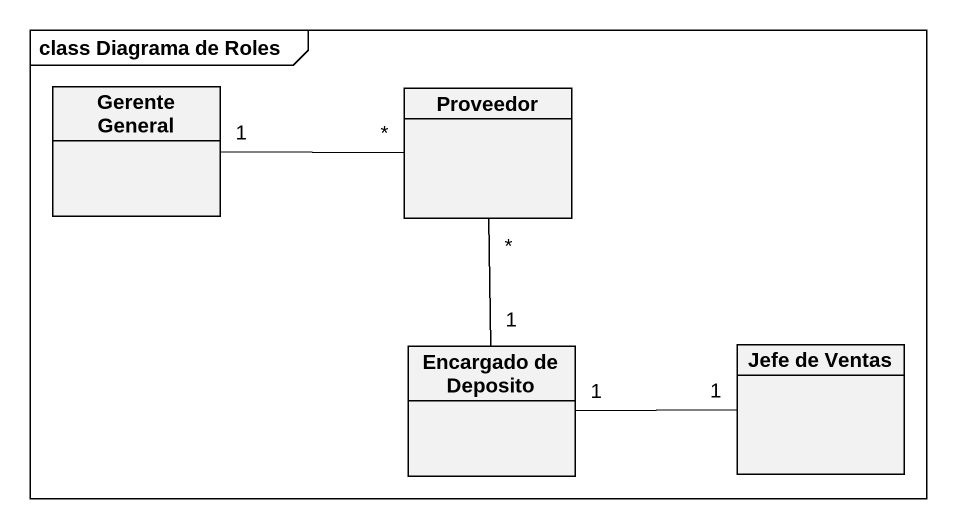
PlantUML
@startuml
mainframe class Diagrama de Roles
hide circle
hide empty members
class "Gerente General" as Gerente_General
class Proveedor
class "Encargado de Deposito" as Encargado_de_Deposito
class "Jefe de Ventas" as Jefe_de_Ventas
Gerente_General "1" -right- "*" Proveedor
Proveedor "*" -- "1" Encargado_de_Deposito
Encargado_de_Deposito "1" -right- "1" Jefe_de_Ventas
@enduml
